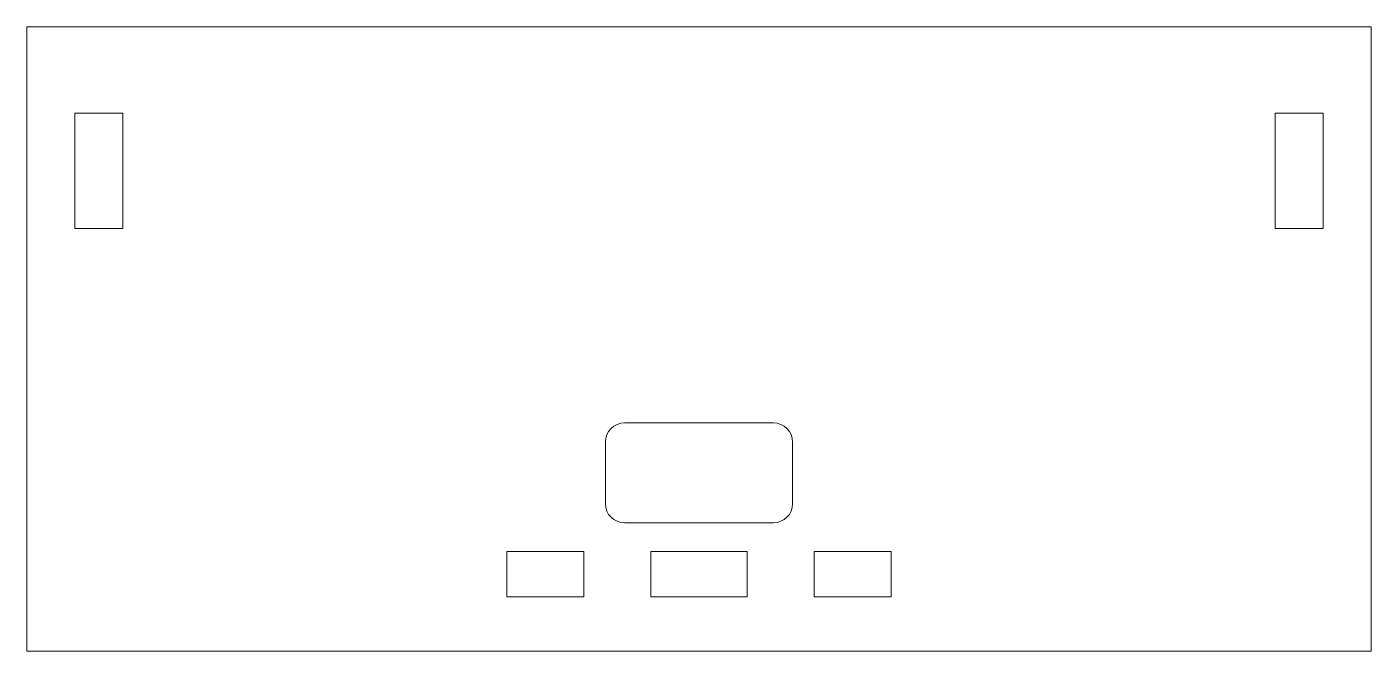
# Model space of a CAD drawing. Header units: inches. Extents: x 0 to 7, y 0 to 3.25.
import ezdxf

# ---------------------------------------------------------------- set-up
doc = ezdxf.new("R2010")
doc.units = ezdxf.units.IN
doc.header["$MEASUREMENT"] = 0

msp = doc.modelspace()

# ---------------------------------------------------------------- linework, layer by layer
at = {"color": 1, "linetype": 'Continuous', "lineweight": 5}
for p, q in [((7, 3.25), (0, 3.25)), ((0, 3.25), (0, 0)), ((7, 0), (7, 3.25)), ((6.75, 2.8), (6.5, 2.8)), ((6.5, 2.8), (6.5, 2.2)), ((6.75, 2.2), (6.75, 2.8)), ((0.5, 2.8), (0.25, 2.8)), ((0.25, 2.8), (0.25, 2.2)), ((0.5, 2.2), (0.5, 2.8)), ((0.25, 2.2), (0.5, 2.2)), ((6.5, 2.2), (6.75, 2.2)), ((3.8875, 1.188), (3.1125, 1.188)), ((3.0125, 1.088), (3.0125, 0.768)), ((3.9875, 0.768), (3.9875, 1.088)), ((3.1125, 0.668), (3.8875, 0.668)), ((2.9, 0.518), (2.5, 0.518)), ((2.5, 0.518), (2.5, 0.282)), ((2.9, 0.282), (2.9, 0.518)), ((3.75, 0.518), (3.25, 0.518)), ((3.25, 0.518), (3.25, 0.282)), ((3.75, 0.282), (3.75, 0.518)), ((4.5, 0.518), (4.1, 0.518)), ((4.1, 0.518), (4.1, 0.282)), ((4.5, 0.282), (4.5, 0.518)), ((2.5, 0.282), (2.9, 0.282)), ((3.25, 0.282), (3.75, 0.282)), ((4.1, 0.282), (4.5, 0.282)), ((0, 0), (7, 0))]:
    msp.add_line(p, q, dxfattribs=at)
for centre, start, end in [((3.1125, 1.088), 90, 180), ((3.8875, 1.088), 0, 90), ((3.1125, 0.768), 180, 270), ((3.8875, 0.768), 270, 0)]:
    msp.add_arc(centre, 0.1, start, end, dxfattribs=at)

doc.saveas('drawing.dxf')
